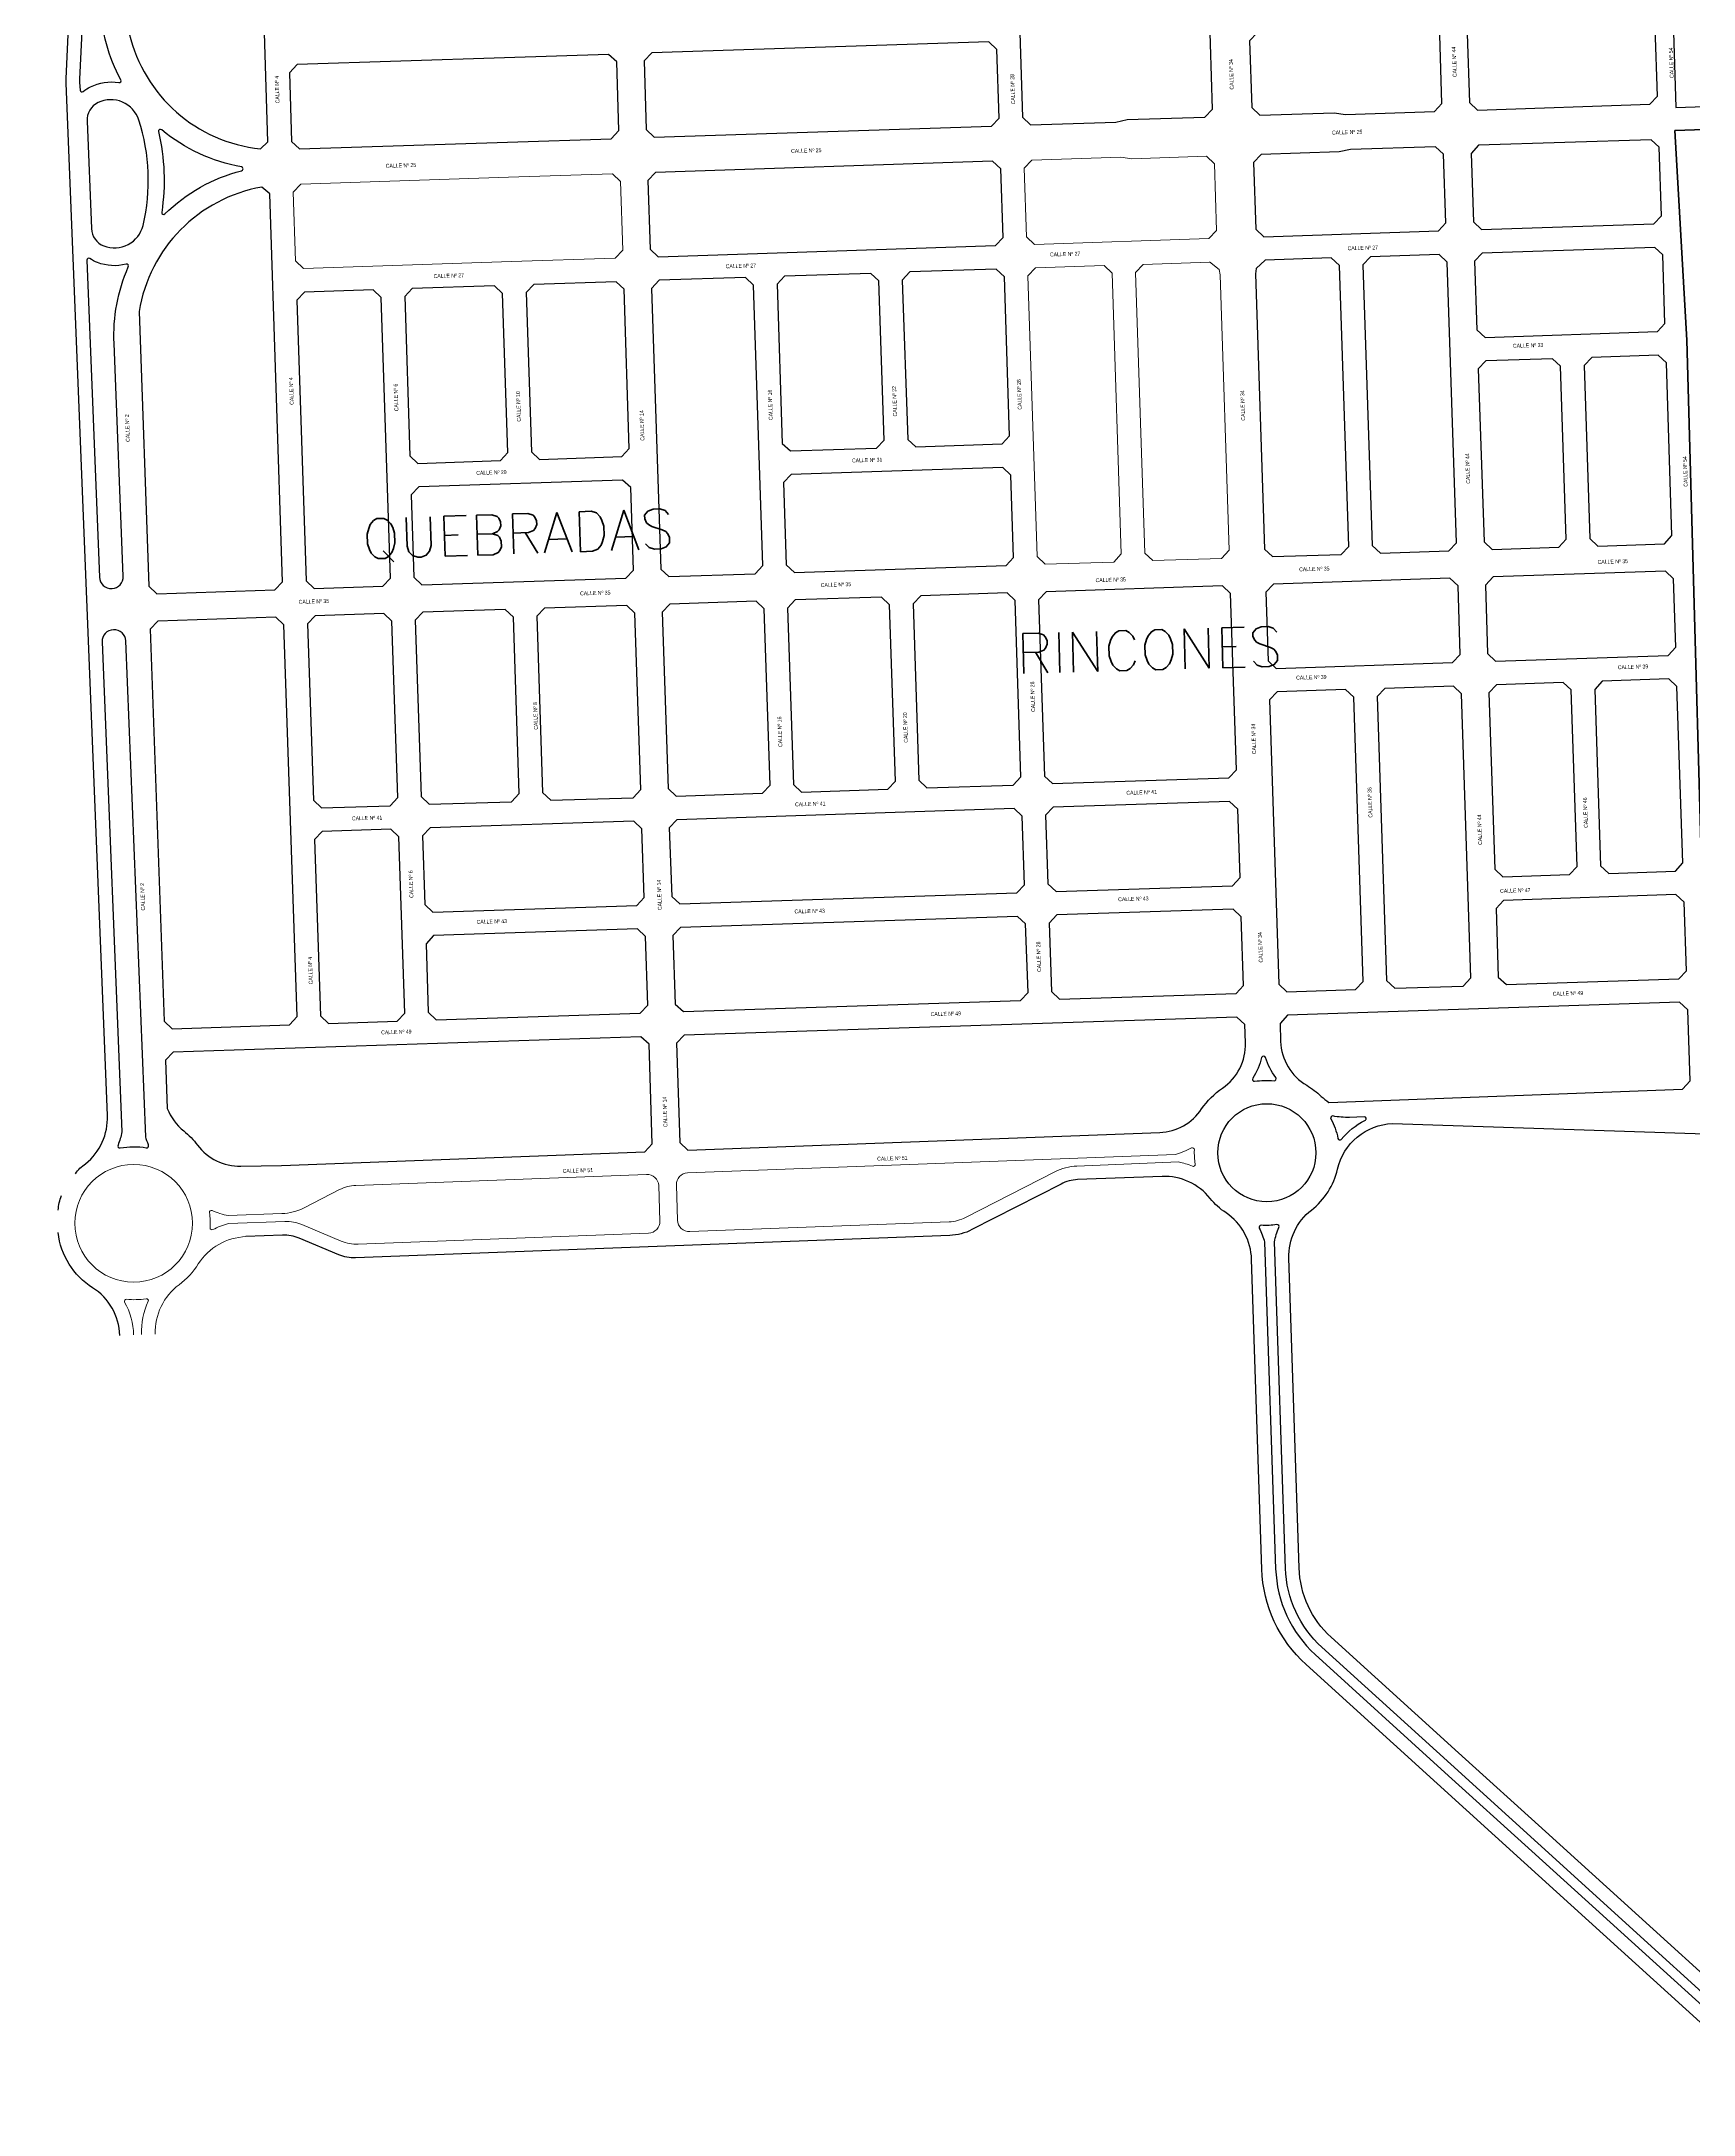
# Model space of a CAD drawing. Header units: millimetres. Extents: x 4374322 to 4409026, y 6503580 to 6534206.
# Drawn here: x 4378532 to 4379357, y 6517481 to 6518517 of the extents above; entities that cross this region are included whole.
import ezdxf

# ---------------------------------------------------------------- set-up
doc = ezdxf.new("R2010")
doc.units = ezdxf.units.MM
for name, color, linetype in [('LINEA CALLE', 252, 'Continuous'), ('NOMBRE BARRIO', 8, 'Continuous'), ('NOMBRE CALLE', 252, 'Continuous')]:
    doc.layers.add(name, color=color, linetype=linetype)
doc.styles.add('ARIAL', font='arial.ttf', dxfattribs={"width": 0.75})
doc.styles.add('ROMANS', font='romans')

msp = doc.modelspace()

# ---------------------------------------------------------------- linework, layer by layer
at = {"layer": 'LINEA CALLE', "transparency": 33554687}
for points in [[(4379363, 6518936.2), (4379334.3, 6518935.3), (4379348.3, 6518484.1), (4379348.3, 6518484.1), (4379411, 6518486.2)], [(4379334.3, 6518935.3), (4379348.3, 6518484.1), (4379348.3, 6518484.1), (4379411, 6518486.2)], [(4378776.5, 6518312.1), (4378780.5, 6518308.3), (4378821.7, 6518309.7), (4378825.4, 6518313.7), (4378822.8, 6518393.3), (4378818.8, 6518397), (4378777.7, 6518395.7), (4378773.9, 6518391.6), (4378776.5, 6518312.1)]]:
    msp.add_lwpolyline(points, dxfattribs=at)
for points in [[(4378723.4, 6518715.4), (4378701.4, 6518687.8), (4378679, 6518659.6, -0.003843), (4378677, 6518657.2, -0.04873), (4378648.8, 6518629.5, -0.051096), (4378614.1, 6518606.9, -0.044872), (4378580.3, 6518593.2, 0.044176), (4378576.2, 6518591.3, 0.277002), (4378573.3, 6518586), (4378575.6, 6518521, 0.318691), (4378641.1, 6518463.4), (4378644.9, 6518467), (4378643.1, 6518521.3, -0.271068), (4378657.3, 6518547.4, 0.09113), (4378728.1, 6518610.4), (4378777.2, 6518673.4), (4378776.6, 6518678.9), (4378729, 6518716)], [(4378580.5, 6518382.2), (4378585.3, 6518245), (4378589.4, 6518241.2), (4378648.4, 6518243.2), (4378652.2, 6518247.2), (4378645.8, 6518441), (4378641.8, 6518444.3, 0.318521)]]:
    msp.add_lwpolyline(points, format="xyb", close=True, dxfattribs=at)
at = {"layer": 'LINEA CALLE', "linetype": 'Continuous', "transparency": 33554687}
for points in [[(4378548.7, 6517951.4, -0.108954), (4378553.8, 6517956.4, 0.237098), (4378564.7, 6517980.5), (4378544, 6518496.3), (4378544, 6518498.6), (4378546.8, 6518557, 0.443612), (4378531.7, 6518571.9)], [(4378554.1, 6518566.7), (4378550.8, 6518498.3), (4378550.8, 6518496.6), (4378551, 6518492.8, 0.618034), (4378552.6, 6518492.1, -0.058061), (4378556.2, 6518494.4, -0.155908), (4378570.4, 6518496.5, 0.624329), (4378571.4, 6518497.9, -0.11421), (4378561.2, 6518535), (4378560, 6518566.7, 0.957079), (4378554.1, 6518566.7)], [(4378580.4, 6518477.8, 0.45566), (4378560, 6518486.5, 0.298217), (4378554.5, 6518477.3), (4378556.7, 6518423.6, 0.298217), (4378562.9, 6518414.9, 0.45566), (4378582.5, 6518425.2, 0.136901), (4378580.4, 6518477.8)], [(4378575.1, 6518404.4, 0.624764), (4378574, 6518405.8, -0.155872), (4378559.7, 6518406.6, -0.058061), (4378555.9, 6518408.7, 0.618034), (4378554.4, 6518407.8)], [(4378554.4, 6518407.8), (4378560.7, 6518249.4, 0.414214), (4378566.9, 6518243.8), (4378567, 6518243.8, 0.414116), (4378572.6, 6518249.9), (4378568, 6518366.2, -0.115538), (4378575.1, 6518404.4)], [(4378567.7, 6518223.2, 0.414311), (4378562, 6518217.1), (4378571.9, 6517972.3, -0.046422), (4378570, 6517965.7, 0.58735), (4378571.1, 6517964.3, -0.086124), (4378584.1, 6517964.4, 0.58735), (4378585.2, 6517965.8, -0.029564), (4378583.8, 6517969.9), (4378573.9, 6518217.6, 0.414214), (4378567.8, 6518223.2)], [(4379525.1, 6517515, 0.235358), (4379495.4, 6517495.3, -0.235332), (4379474.6, 6517482.2), (4379455.6, 6517481.5, -0.16167), (4379421.1, 6517497.6), (4379283.1, 6517622.8), (4379239.7, 6517662.2), (4379176, 6517719.9, -0.20244), (4379160, 6517754.5), (4379154.9, 6517909.2, -0.239501), (4379166.2, 6517933.3, 0.17186), (4379179.2, 6517953.7, -0.338769), (4379206.7, 6517976.5), (4379362.8, 6517971.3)], [(4379408.8, 6517483.6), (4379272.4, 6517607.4), (4379229, 6517646.8), (4379163.5, 6517706.2, -0.20244), (4379141.4, 6517753.9), (4379136.3, 6517908.6, 0.239501), (4379123.5, 6517931.9, -0.074075), (4379115.6, 6517939.1, 0.237052), (4379091.6, 6517950.1), (4379049.3, 6517948.5, 0.109518), (4379041.1, 6517946.3), (4378996.6, 6517923.5, -0.109518), (4378985.5, 6517920.6), (4378688.6, 6517909.4, -0.109518), (4378680.3, 6517910.9), (4378660.5, 6517919.2, 0.109518), (4378652.2, 6517920.7), (4378633.9, 6517920)], [(4378540.1, 6517933.3, -0.081837), (4378541.8, 6517940.5)], [(4378570.9, 6517870.7, 0.247394), (4378557.3, 6517894.5, -0.228849), (4378540.1, 6517922, -0.128246)]]:
    msp.add_lwpolyline(points, format="xyb", dxfattribs=at)
at = {"layer": 'LINEA CALLE', "transparency": 33554687}
for points in [[(4379116, 6518537.8), (4379115.2, 6518561.7), (4379111.2, 6518565.5), (4379023, 6518562.6), (4379019.3, 6518558.5), (4379021.9, 6518479.2), (4379025.9, 6518475.4), (4379068.4, 6518476.8), (4379074.2, 6518478), (4379113, 6518479.3), (4379116.8, 6518483.3), (4379115.2, 6518532.2)], [(4379139.1, 6518521.3), (4379135.3, 6518517.3), (4379136.4, 6518484), (4379140.4, 6518480.2), (4379177.6, 6518481.4), (4379183.2, 6518480.6), (4379227.6, 6518482.1), (4379231.4, 6518486.1), (4379230.3, 6518520.4), (4379226.2, 6518524.2)], [(4379247.7, 6518524.9), (4379244, 6518520.9), (4379245.1, 6518486.6), (4379249.1, 6518482.8), (4379335.3, 6518485.7), (4379339.1, 6518489.7), (4379337.9, 6518524), (4379333.9, 6518527.8)], [(4379006.3, 6518474.8), (4379010.1, 6518478.8), (4379009, 6518513.1), (4379005, 6518516.9), (4378836.6, 6518511.3), (4378832.8, 6518507.3), (4378833.9, 6518473), (4378837.9, 6518469.2)], [(4378660.7, 6518463.4), (4378764.5, 6518466.8), (4378816.4, 6518468.5), (4378820.2, 6518472.6), (4378819.1, 6518506.8), (4378815, 6518510.6), (4378763.1, 6518508.9), (4378659.4, 6518505.5), (4378655.6, 6518501.4), (4378656.7, 6518467.1)], [(4379353.7, 6518367.9), (4379347.8, 6518472.6), (4379412, 6518474.7), (4379347.8, 6518472.6), (4379353.7, 6518367.9), (4379353.7, 6518367.9), (4379364.2, 6517990.6), (4379364.2, 6517990.6), (4379353.7, 6518367.9)], [(4379185.7, 6518463.1), (4379180, 6518461.9), (4379141.1, 6518460.6), (4379137.3, 6518456.6), (4379138.4, 6518423.3), (4379142.4, 6518419.5), (4379229.6, 6518422.4), (4379233.4, 6518426.4), (4379232.2, 6518460.7), (4379228.2, 6518464.5)], [(4379249.7, 6518465.2), (4379245.9, 6518461.1), (4379247.1, 6518426.9), (4379251.1, 6518423.1), (4379337.3, 6518425.9), (4379341.1, 6518430), (4379339.9, 6518464.3), (4379335.9, 6518468)], [(4378838.5, 6518451.6), (4378834.7, 6518447.6), (4378835.9, 6518413.3), (4378839.9, 6518409.5), (4379008.3, 6518415.1), (4379012.1, 6518419.1), (4379011, 6518453.4), (4379006.9, 6518457.2)], [(4379143, 6518407.8), (4379138.5, 6518403.7), (4379138.2, 6518401), (4379142.7, 6518263.5), (4379146.7, 6518259.7), (4379181, 6518260.8), (4379184.8, 6518264.8), (4379180.2, 6518405.1), (4379176.1, 6518408.9)], [(4379195.7, 6518409.5), (4379191.9, 6518405.5), (4379196.5, 6518265.2), (4379200.6, 6518261.5), (4379234.9, 6518262.6), (4379238.6, 6518266.6), (4379234, 6518406.8), (4379230, 6518410.6)], [(4378840.3, 6518397.8), (4378836.5, 6518393.7), (4378841.2, 6518253.5), (4378845.2, 6518249.7), (4378888.3, 6518251.1), (4378892.1, 6518255.2), (4378887.4, 6518395.4), (4378883.4, 6518399.2)], [(4378903, 6518399.8), (4378899.2, 6518395.8), (4378901.8, 6518316.3), (4378905.9, 6518312.5), (4378948.9, 6518313.9), (4378952.7, 6518317.9), (4378950.1, 6518397.5), (4378946, 6518401.2)], [(4378965.6, 6518401.9), (4378961.8, 6518397.8), (4378964.5, 6518318.3), (4378968.5, 6518314.5), (4379011.6, 6518316), (4379015.4, 6518320), (4379012.8, 6518399.5), (4379008.7, 6518403.3)], [(4378663.1, 6518391.9), (4378659.3, 6518387.8), (4378664, 6518247.6), (4378668, 6518243.8), (4378702.3, 6518245), (4378706.1, 6518249), (4378701.4, 6518389.2), (4378697.4, 6518393)], [(4378717, 6518393.7), (4378713.2, 6518389.6), (4378715.8, 6518310.1), (4378719.8, 6518306.3), (4378761, 6518307.7), (4378764.7, 6518311.7), (4378762.1, 6518391.2), (4378758.1, 6518395)], [(4378906.2, 6518300.7), (4378902.5, 6518296.7), (4378903.8, 6518255.6), (4378907.9, 6518251.8), (4379013.6, 6518255.3), (4379017.4, 6518259.3), (4379016, 6518300.4), (4379012, 6518304.2)], [(4378720.2, 6518294.6), (4378716.4, 6518290.5), (4378717.8, 6518249.4), (4378721.8, 6518245.6), (4378823.7, 6518249), (4378827.5, 6518253), (4378826.1, 6518294.2), (4378822, 6518297.9)], [(4379256.9, 6518249.6), (4379253.1, 6518245.5), (4379254.2, 6518211.3), (4379258.2, 6518207.5), (4379344.4, 6518210.3), (4379348.2, 6518214.4), (4379347.1, 6518248.6), (4379343, 6518252.4)], [(4379149, 6518192.1), (4379145.2, 6518188.1), (4379149.9, 6518046.1), (4379153.9, 6518042.3), (4379188.2, 6518043.5), (4379192, 6518047.5), (4379187.3, 6518189.5), (4379183.2, 6518193.3)], [(4379262.2, 6518088), (4379258.4, 6518084), (4379259.5, 6518049.7), (4379263.6, 6518046), (4379349.7, 6518048.8), (4379353.5, 6518052.8), (4379352.4, 6518087.1), (4379348.3, 6518090.9)]]:
    msp.add_lwpolyline(points, close=True, dxfattribs=at)
at = {"layer": 'LINEA CALLE', "linetype": 'Continuous', "transparency": 33554687}
for points in [[(4378631.7, 6518452.5, 0.806429), (4378631.7, 6518454.4, -0.131242), (4378591.8, 6518472.9, 0.720654), (4378590.2, 6518472, -0.09606), (4378591.8, 6518431.7, 0.720654), (4378593.4, 6518430.9, -0.131242)], [(4379150.5, 6518026.5), (4379150.8, 6518017.5, 0.256287), (4379163.8, 6517995.6, -0.058361), (4379171.1, 6517990.1, 0.045609), (4379174.8, 6517987.1), (4379351.6, 6517993.7), (4379355.3, 6517997.8), (4379354.2, 6518033.3), (4379350.1, 6518037.1), (4379154.3, 6518030.6)], [(4379111.3, 6517983.8, -0.094732), (4379121.7, 6517994.2, 0.25629), (4379133.2, 6518016.9), (4379132.9, 6518026), (4379128.9, 6518029.7), (4378852.8, 6518020.6), (4378849, 6518016.6), (4378850.6, 6517967), (4378854.7, 6517963.2), (4379090.4, 6517972.1, 0.239501)], [(4378593.7, 6518008.1), (4378594.6, 6517984, 0.133096), (4378602.8, 6517972.8, -0.063536), (4378609.7, 6517965.7, 0.239497), (4378631.3, 6517955.2), (4378651.6, 6517955.5), (4378833.1, 6517962.4), (4378836.9, 6517966.4), (4378835.3, 6518016.1), (4378831.2, 6518019.9), (4378597.5, 6518012.2)], [(4379147.5, 6517997.9, 0.650034), (4379148.4, 6517999.5, -0.07946), (4379143.2, 6518009.5, 0.75), (4379141.3, 6518009.5, -0.07946), (4379136.9, 6517999.1, 0.650034), (4379137.8, 6517997.6, -0.067016)], [(4379175.9, 6517978.9, -0.072397), (4379179.4, 6517969.1, 0.635454), (4379181.1, 6517968.6, -0.11148), (4379192.9, 6517978, 0.812993), (4379192.5, 6517979.9), (4379185.2, 6517979.6, -0.060761), (4379176.9, 6517980.3, 0.635454)]]:
    msp.add_lwpolyline(points, format="xyb", close=True, dxfattribs=at)
at = {"layer": 'LINEA CALLE', "lineweight": 0, "transparency": 33554687}
for points in [[(4379113.7, 6518459.7), (4379076.5, 6518458.5), (4379070.9, 6518459.3), (4379026.5, 6518457.8), (4379022.7, 6518453.8), (4379023.9, 6518419.5), (4379027.9, 6518415.7), (4379115, 6518418.6), (4379118.8, 6518422.6), (4379117.7, 6518455.9)], [(4378822.2, 6518412.8), (4378821, 6518447.1), (4378817, 6518450.9), (4378765.1, 6518449.2), (4378661.3, 6518445.7), (4378657.5, 6518441.7), (4378658.7, 6518407.4), (4378662.7, 6518403.6), (4378766.5, 6518407.1), (4378818.4, 6518408.8)], [(4379028.3, 6518404), (4379024.5, 6518399.9), (4379029.1, 6518259.7), (4379033.2, 6518255.9), (4379067.4, 6518257), (4379071.2, 6518261.1), (4379066.6, 6518401.3), (4379062.6, 6518405.1)]]:
    msp.add_lwpolyline(points, close=True, dxfattribs=at)
at = {"layer": 'LINEA CALLE', "linetype": 'Continuous', "transparency": 33554687}
for points in [[(4379251.5, 6518411.3), (4379247.7, 6518407.3), (4379248.8, 6518373), (4379252.9, 6518369.2), (4379339, 6518372.1), (4379342.8, 6518376.1), (4379341.7, 6518410.4), (4379337.7, 6518414.2)], [(4379253.3, 6518357.5), (4379249.5, 6518353.5), (4379252.4, 6518267.1), (4379256.4, 6518263.3), (4379289.7, 6518264.4), (4379293.5, 6518268.4), (4379290.6, 6518354.8), (4379286.6, 6518358.6)], [(4379306.2, 6518359.2), (4379302.4, 6518355.2), (4379305.2, 6518268.8), (4379309.3, 6518265), (4379342.6, 6518266.1), (4379346.3, 6518270.2), (4379343.5, 6518356.6), (4379339.4, 6518360.3)], [(4379124.9, 6518149.2), (4379128.7, 6518153.2), (4379125.8, 6518241.3), (4379121.7, 6518245.1), (4379033.6, 6518242.2), (4379029.8, 6518238.2), (4379032.8, 6518150.1), (4379036.8, 6518146.3)], [(4379147.2, 6518246), (4379143.4, 6518241.9), (4379144.5, 6518207.7), (4379148.6, 6518203.9), (4379236.7, 6518206.8), (4379240.5, 6518210.8), (4379239.4, 6518245.1), (4379235.3, 6518248.9)], [(4378722.3, 6518231.9), (4378718.5, 6518227.9), (4378721.4, 6518139.8), (4378725.5, 6518136), (4378766.6, 6518137.3), (4378770.4, 6518141.4), (4378767.5, 6518229.5), (4378763.4, 6518233.3)], [(4378827.3, 6518139.3), (4378831.1, 6518143.4), (4378828.2, 6518231.5), (4378824.1, 6518235.3), (4378783, 6518233.9), (4378779.2, 6518229.9), (4378782.1, 6518141.8), (4378786.2, 6518138)], [(4378845.7, 6518236), (4378841.9, 6518232), (4378844.8, 6518143.8), (4378848.8, 6518140.1), (4378891.9, 6518141.5), (4378895.7, 6518145.5), (4378892.8, 6518233.6), (4378888.7, 6518237.4)], [(4378908.3, 6518238.1), (4378904.5, 6518234), (4378907.4, 6518145.9), (4378911.5, 6518142.1), (4378954.6, 6518143.5), (4378958.4, 6518147.6), (4378955.4, 6518235.7), (4378951.4, 6518239.5)], [(4378971, 6518240.1), (4378967.2, 6518236.1), (4378970.1, 6518148), (4378974.1, 6518144.2), (4379017.2, 6518145.6), (4379021, 6518149.7), (4379018.1, 6518237.8), (4379014.1, 6518241.6)], [(4378589.9, 6518227.5), (4378586.1, 6518223.5), (4378593.1, 6518027.7), (4378597.1, 6518023.9), (4378655.6, 6518025.9), (4378659.4, 6518029.9), (4378652.9, 6518225.7), (4378648.9, 6518229.5)], [(4378668.5, 6518230.1), (4378664.7, 6518226.1), (4378667.6, 6518138), (4378671.6, 6518134.2), (4378705.9, 6518135.3), (4378709.7, 6518139.4), (4378706.8, 6518227.5), (4378702.7, 6518231.3)], [(4379202.8, 6518193.9), (4379199, 6518189.9), (4379203.7, 6518047.9), (4379207.8, 6518044.1), (4379242, 6518045.2), (4379245.8, 6518049.3), (4379241.1, 6518191.2), (4379237.1, 6518195)], [(4379258.6, 6518195.7), (4379254.8, 6518191.7), (4379257.8, 6518103.6), (4379261.8, 6518099.8), (4379295.1, 6518100.9), (4379298.9, 6518104.9), (4379296, 6518193.1), (4379291.9, 6518196.8)], [(4379311.5, 6518197.5), (4379307.7, 6518193.4), (4379310.6, 6518105.3), (4379314.7, 6518101.5), (4379348, 6518102.6), (4379351.7, 6518106.7), (4379348.8, 6518194.8), (4379344.8, 6518198.6)], [(4378849.2, 6518128.3), (4378845.4, 6518124.3), (4378846.6, 6518090), (4378850.6, 6518086.2), (4379019, 6518091.8), (4379022.8, 6518095.8), (4379021.7, 6518130.1), (4379017.6, 6518133.9)], [(4379037.2, 6518134.5), (4379033.4, 6518130.5), (4379034.5, 6518096.2), (4379038.6, 6518092.4), (4379126.7, 6518095.3), (4379130.5, 6518099.4), (4379129.4, 6518133.6), (4379125.3, 6518137.4)], [(4378672, 6518122.4), (4378668.2, 6518118.4), (4378671.1, 6518030.3), (4378675.2, 6518026.5), (4378709.5, 6518027.6), (4378713.2, 6518031.7), (4378710.3, 6518119.8), (4378706.3, 6518123.6)], [(4378722.1, 6518120.2), (4378723.2, 6518085.9), (4378727.3, 6518082.1), (4378829.1, 6518085.5), (4378832.9, 6518089.5), (4378831.7, 6518123.8), (4378827.7, 6518127.6), (4378725.9, 6518124.2)], [(4378851, 6518074.5), (4378847.2, 6518070.4), (4378848.3, 6518036.1), (4378852.4, 6518032.4), (4379020.8, 6518037.9), (4379024.6, 6518042), (4379023.4, 6518076.2), (4379019.4, 6518080)], [(4379039, 6518080.7), (4379035.2, 6518076.6), (4379036.3, 6518042.4), (4379040.4, 6518038.6), (4379128.5, 6518041.5), (4379132.3, 6518045.5), (4379131.1, 6518079.8), (4379127.1, 6518083.6)], [(4378723.9, 6518066.3), (4378725, 6518032.1), (4378729, 6518028.3), (4378830.9, 6518031.6), (4378834.6, 6518035.7), (4378833.5, 6518070), (4378829.5, 6518073.7), (4378727.6, 6518070.4)]]:
    msp.add_lwpolyline(points, close=True, dxfattribs=at)
at = {"layer": 'LINEA CALLE', "lineweight": 0, "transparency": 33554687}
msp.add_lwpolyline([(4379115.3, 6518406.8), (4379082.1, 6518405.7), (4379078.3, 6518401.7), (4379083, 6518261.5), (4379087, 6518257.7), (4379121.3, 6518258.8), (4379125.1, 6518262.9), (4379120.5, 6518400.4), (4379120, 6518403.1), (4379115.3, 6518406.9)], dxfattribs=at)
at = {"layer": 'LINEA CALLE', "linetype": 'Continuous', "lineweight": 0, "transparency": 33554687}
for points in [[(4378985.2, 6517927.4, 0.109518), (4378993.4, 6517929.6), (4379038, 6517952.4, -0.109518), (4379049, 6517955.3), (4379099.8, 6517957.3, -0.048307), (4379106.7, 6517955.2, 0.582844), (4379108.1, 6517956.3, -0.049381), (4379107.7, 6517963.4, 0.582844), (4379106.2, 6517964.3, -0.057512), (4379098.3, 6517961.1)], [(4379098.3, 6517961.1), (4378854.5, 6517951.9, 0.412821), (4378848.9, 6517945.8), (4378849.5, 6517928.2, 0.415608), (4378855.6, 6517922.5), (4378985.2, 6517927.4)], [(4378633.9, 6517920, 0.247394), (4378610.1, 6517906.4, -0.093473), (4378600.5, 6517896, 0.247394), (4378588.6, 6517871.3)], [(4378581.7, 6517871.1, -0.118367), (4378585.1, 6517887.7, 0.603171), (4378584, 6517889, -0.064548), (4378574.2, 6517888.7, 0.603171), (4378573.3, 6517887.3, -0.118367), (4378577.8, 6517870.9)]]:
    msp.add_lwpolyline(points, format="xyb", dxfattribs=at)
msp.add_lwpolyline([(4378835, 6517921.8), (4378689.9, 6517916.3, -0.109518), (4378681.5, 6517917.8), (4378661.8, 6517926.1, 0.109518), (4378653.4, 6517927.6), (4378625.1, 6517926.6, 0.056173), (4378617.4, 6517923.5, -0.58735), (4378616, 6517924.4, 0.049586), (4378615.7, 6517932, -0.58735), (4378617, 6517933, 0.056173), (4378625, 6517930.5), (4378651.8, 6517931.5, 0.109518), (4378662.9, 6517934.4), (4378680.6, 6517943.5, -0.109518), (4378688.8, 6517945.6), (4378834, 6517951.1, -0.415608), (4378840.1, 6517945.5), (4378840.7, 6517927.8, -0.412821)], format="xyb", close=True, dxfattribs=at)
at = {"layer": 'LINEA CALLE', "linetype": 'Continuous', "ltscale": 5, "transparency": 33554687}
for points in [[(4379416.4, 6517492.5), (4379279.2, 6517617.1), (4379235.8, 6517656.5), (4379171.4, 6517714.9, -0.20244), (4379153.2, 6517754.3), (4379147.7, 6517917.4, -0.05063), (4379149.9, 6517924.6, 0.582844), (4379148.9, 6517926, -0.053937), (4379141.1, 6517925.7, 0.582844), (4379140.1, 6517924.3, -0.05063), (4379142.8, 6517917.3)], [(4379142.8, 6517917.3), (4379148.3, 6517754.1, 0.20244), (4379168.1, 6517711.2), (4379232.9, 6517652.4), (4379276.3, 6517613), (4379413.2, 6517488.9, 0.147658)]]:
    msp.add_lwpolyline(points, format="xyb", dxfattribs=at)
at = {"layer": 'LINEA CALLE', "linetype": 'Continuous', "transparency": 33554687}
msp.add_circle((4379143.9, 6517961.9), 24.5, dxfattribs=at)
at = {"layer": 'LINEA CALLE', "linetype": 'Continuous', "lineweight": 0, "transparency": 33554687}
msp.add_circle((4378577.8, 6517926.7), 29.4, dxfattribs=at)

# ---------------------------------------------------------------- texts
at = {"layer": 'NOMBRE BARRIO', "transparency": 33554687, "char_height": 20, "attachment_point": 1, "style": 'ROMANS'}
for s, insert, rotation in [('\\pi36.34;QUEBRADAS', (4378655.3, 6518277.2), 1.9603), ('\\pi49.673;RINCONES', (4378968.9, 6518219.8), 1.6236)]:
    msp.add_mtext_dynamic_manual_height_columns(s, width=240.299, gutter_width=2771.7, heights=[0], dxfattribs=dict(at, insert=insert, rotation=rotation))
at = {"layer": 'NOMBRE CALLE', "lineweight": 0, "transparency": 33554687, "width": 72.781, "attachment_point": 1, "style": 'ARIAL'}
for s, insert, char_height, rotation in [('CALLE Nº 44', (4379236.8, 6518499.2), 1.959, 91.8932), ('CALLE Nº 54', (4379345.2, 6518498.8), 1.959, 91.8932), ('CALLE Nº 34', (4379125.4, 6518493), 1.959, 91.8932), ('CALLE Nº 4', (4378648.7, 6518486.1), 1.96, 91.8932), ('CALLE Nº 28', (4379016.2, 6518485.6), 1.959, 91.8932), ('CALLE Nº 25', (4379176.4, 6518472.5), 1.959, 1.6671), ('CALLE Nº 25', (4378906.2, 6518463.3), 1.959, 1.6671), ('CALLE Nº 25', (4378703.7, 6518455.9), 1.959, 1.6671), ('CALLE Nº 27', (4379035.5, 6518411.6), 1.959, 1.6671), ('CALLE Nº 27', (4379184.2, 6518414.7), 1.959, 1.6671), ('CALLE Nº 27', (4378727.6, 6518400.8), 1.959, 1.6671), ('CALLE Nº 27', (4378873.5, 6518405.7), 1.959, 1.6671), ('CALLE Nº 33', (4379266.8, 6518366), 1.959, 1.6671), ('CALLE Nº 4', (4378655.8, 6518335.5), 1.96, 91.8932), ('CALLE Nº 28', (4379019.5, 6518333.1), 1.959, 91.8932), ('CALLE Nº 6', (4378708.1, 6518332.3), 1.96, 91.8932), ('CALLE Nº 10', (4378769.3, 6518327.1), 1.959, 91.8932), ('CALLE Nº 16', (4378895.1, 6518327.9), 1.959, 91.8932), ('CALLE Nº 22', (4378957.2, 6518329.7), 1.959, 91.8932), ('CALLE Nº 34', (4379131.1, 6518327.6), 1.959, 91.8932), ('CALLE Nº 2', (4378573.9, 6518317), 1.96, 91.8932), ('CALLE Nº 14', (4378831, 6518317.6), 1.959, 91.8932), ('CALLE Nº 31', (4378936.6, 6518308.7), 1.959, 1.6671), ('CALLE Nº 44', (4379243.5, 6518296.1), 1.959, 91.8932), ('CALLE Nº 54', (4379352.2, 6518294.6), 1.959, 91.8932), ('CALLE Nº 29', (4378748.9, 6518302.5), 1.959, 1.6671), ('CALLE Nº 35', (4379160, 6518254.3), 1.959, 1.6671), ('CALLE Nº 35', (4379309.1, 6518258), 1.959, 1.6671), ('CALLE Nº 35', (4378800.8, 6518242.3), 1.959, 1.6671), ('CALLE Nº 35', (4378921, 6518246.5), 1.959, 1.6671), ('CALLE Nº 35', (4379058.3, 6518248.9), 1.959, 1.6671), ('CALLE Nº 35', (4378660.2, 6518238.1), 1.959, 1.6671), ('CALLE Nº 39', (4379158.5, 6518200.2), 1.959, 1.6671), ('CALLE Nº 39', (4379319.2, 6518205.4), 1.959, 1.6671), ('CALLE Nº 28', (4379026.2, 6518182.1), 1.959, 91.8932), ('CALLE Nº 8', (4378777.8, 6518173.2), 1.96, 91.8932), ('CALLE Nº 16', (4378899.9, 6518164.6), 1.959, 91.8932), ('CALLE Nº 20', (4378962.6, 6518166.7), 1.959, 91.8932), ('CALLE Nº 34', (4379136.6, 6518161), 1.959, 91.8932), ('CALLE Nº 41', (4379073.7, 6518142.7), 1.959, 1.6671), ('CALLE Nº 36', (4379194.7, 6518129.3), 1.959, 91.8932), ('CALLE Nº 41', (4378686.8, 6518129.9), 1.959, 1.6671), ('CALLE Nº 41', (4378908.2, 6518136.9), 1.959, 1.6671), ('CALLE Nº 44', (4379249.5, 6518115.7), 1.959, 91.8932), ('CALLE Nº 46', (4379302.3, 6518124.2), 1.959, 91.8932), ('CALLE Nº 6', (4378715.6, 6518089.2), 1.96, 91.8932), ('CALLE Nº 2', (4378581.5, 6518082.9), 1.96, 91.8932), ('CALLE Nº 14', (4378839.7, 6518083.1), 1.959, 91.8932), ('CALLE Nº 43', (4379069.6, 6518089.5), 1.959, 1.6671), ('CALLE Nº 47', (4379260.4, 6518093.7), 1.959, 1.6671), ('CALLE Nº 43', (4378749.1, 6518078.2), 1.959, 1.6671), ('CALLE Nº 43', (4378907.9, 6518083.4), 1.959, 1.6671), ('CALLE Nº 34', (4379139.9, 6518056.9), 1.959, 91.8932), ('CALLE Nº 4', (4378665.3, 6518046), 1.96, 91.8932), ('CALLE Nº 28', (4379029.2, 6518052.2), 1.959, 91.8932), ('CALLE Nº 49', (4379286.7, 6518042.3), 1.959, 1.6671), ('CALLE Nº 49', (4378975.9, 6518032.1), 1.959, 1.6671), ('CALLE Nº 49', (4378701.4, 6518023), 1.959, 1.6671), ('CALLE Nº 14', (4378842.5, 6517974.7), 1.959, 91.8932), ('CALLE Nº 51', (4378792.1, 6517953.8), 1.959, 1.6671), ('CALLE Nº 51', (4378949.2, 6517959.9), 1.959, 1.6671)]:
    msp.add_mtext(s, dxfattribs=dict(at, insert=insert, char_height=char_height, rotation=rotation))

doc.saveas('drawing.dxf')
